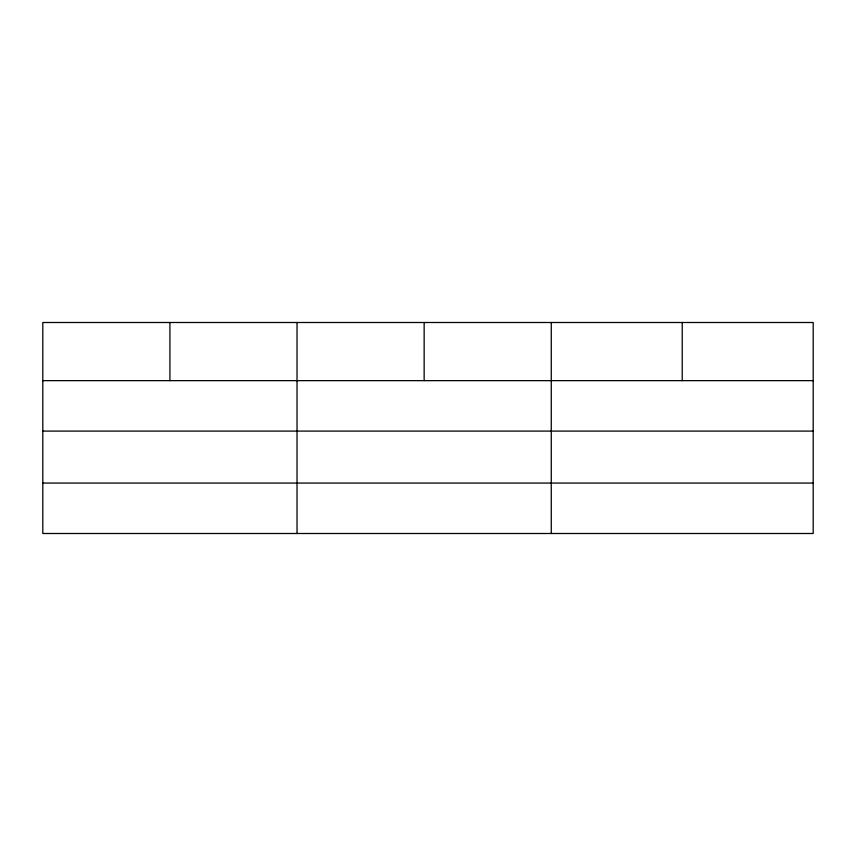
<?xml version="1.0" encoding="UTF-8"?>
<svg xmlns="http://www.w3.org/2000/svg" width="856" height="856" viewBox="0 0 856 856"><rect width="100%" height="100%" fill="white"/><g stroke="black" fill="none" stroke-linecap="round" stroke-linejoin="round"><path stroke-width="1.28" d="M813.2 431.092L813.2 322.498L42.8 322.498L42.8 533.502L813.2 533.502L813.2 431.092L42.8 431.092M42.8 380.653L813.2 380.653M42.8 483.062L813.2 483.062M682.232 322.498L682.232 380.653M551.264 322.498L551.264 533.502M424.148 322.498L424.148 380.653M297.032 322.498L297.032 533.502M169.916 322.498L169.916 380.653"/></g></svg>
